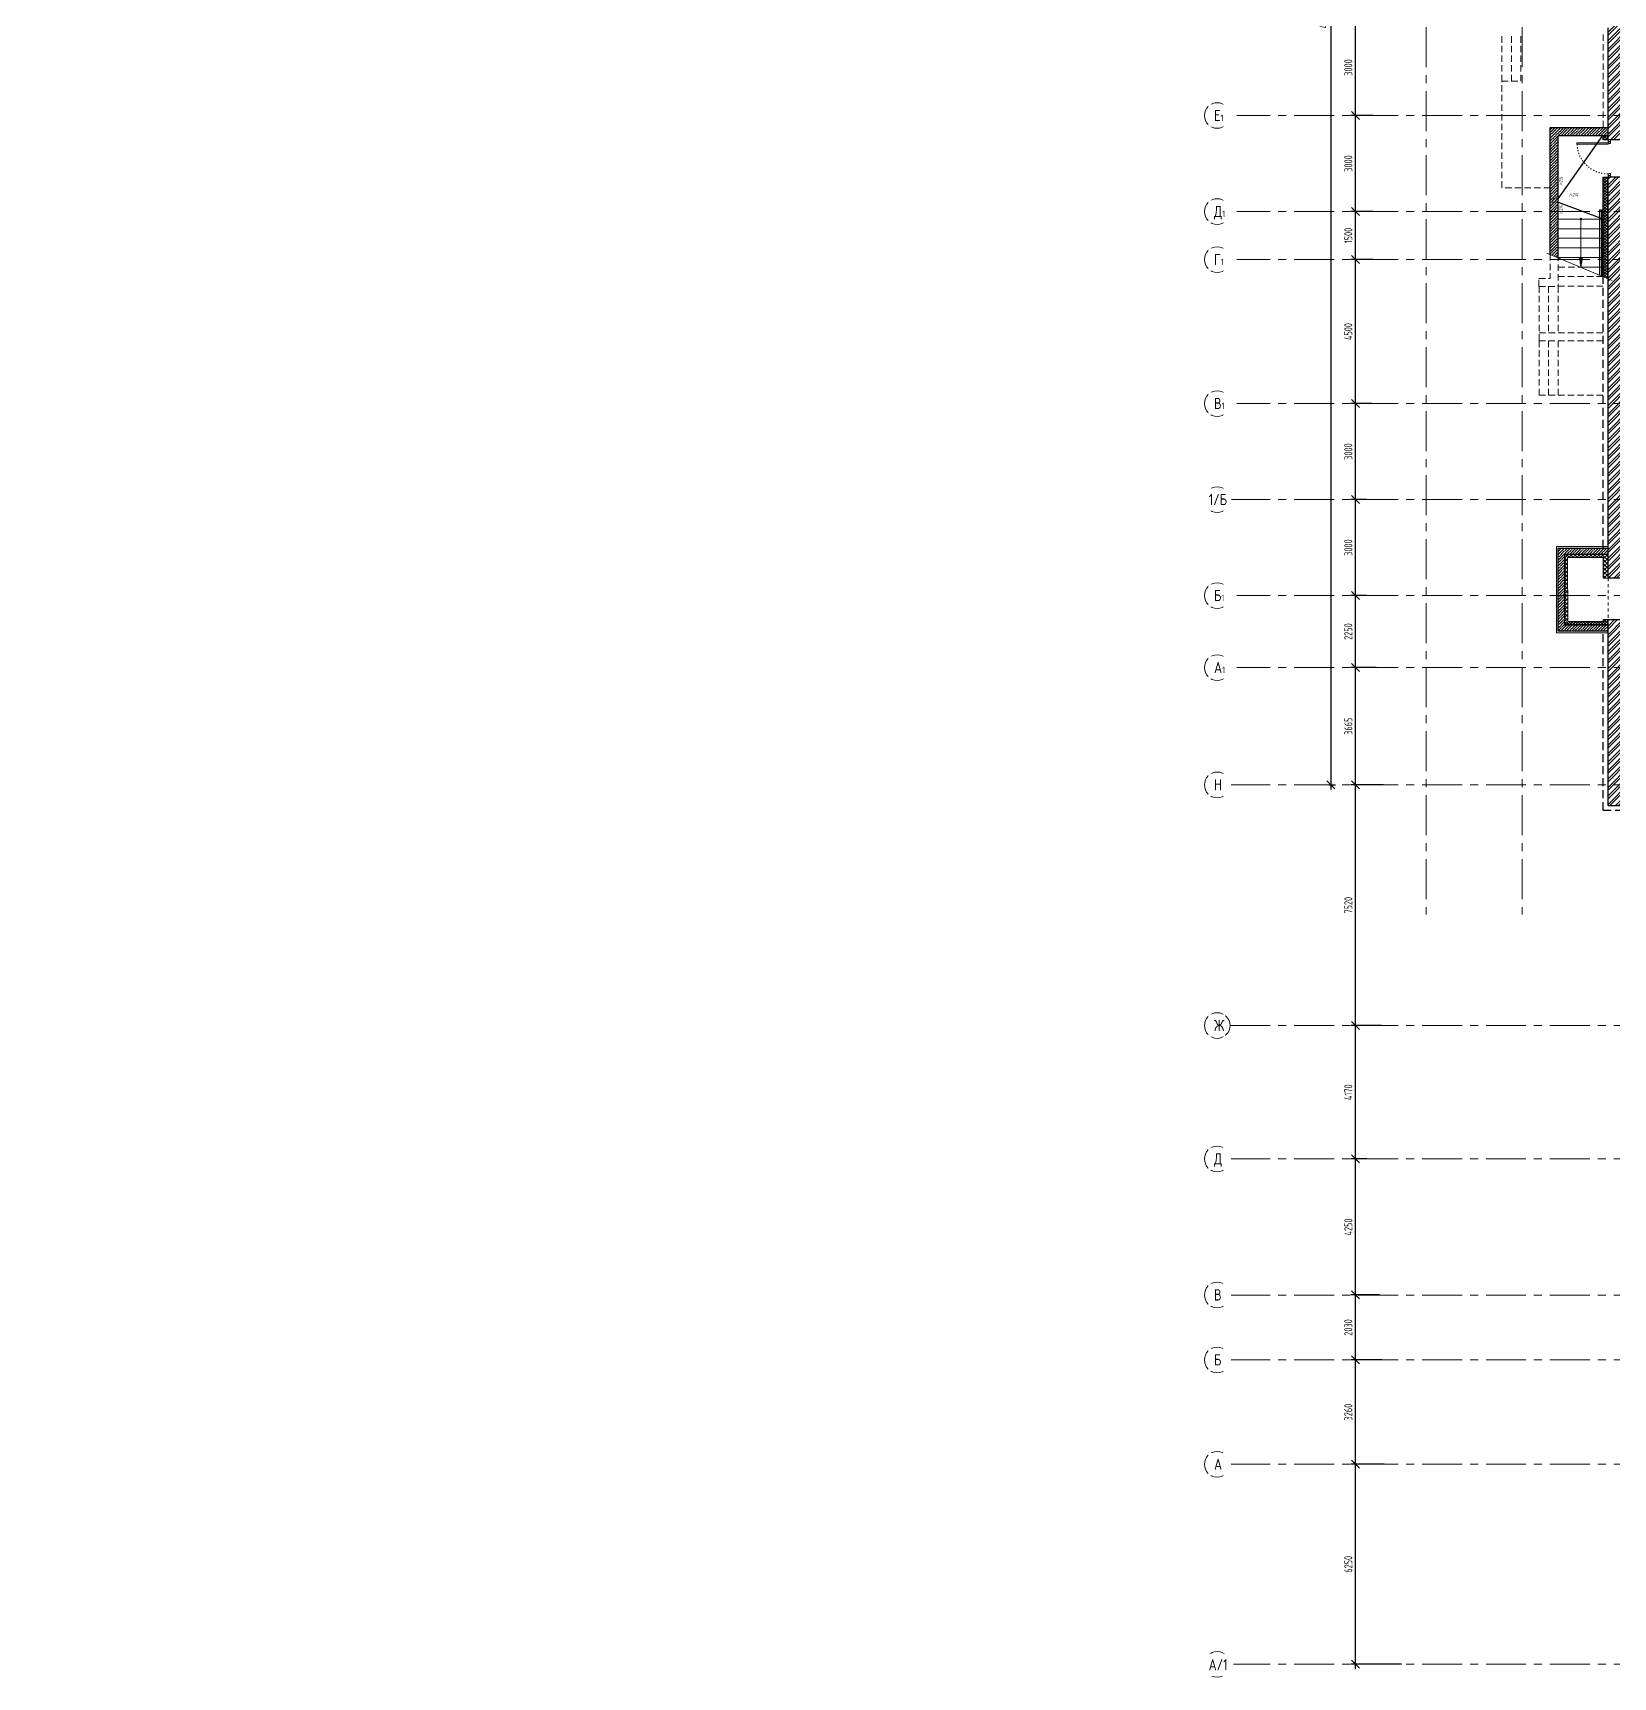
# Model space of a CAD drawing. Header units: millimetres. Extents: x -8689834 to 9420486, y -73560 to 166298.
# Drawn here: x -396721 to -347333, y 54806 to 106183 of the extents above; entities that cross this region are included whole.
import ezdxf

# ---------------------------------------------------------------- set-up
doc = ezdxf.new("R2010")
doc.units = ezdxf.units.MM
doc.header["$MEASUREMENT"] = 0
for name, pattern in [('ACAD_ISO03W100', [30, 12, -18]), ('ADSK_Штриховая_ш2 п1', [3, 2, -1]), ('CENTER', [2, 1.25, -0.25, 0.25, -0.25]), ('TRATTEGGIATA', [0.75, 0.5, -0.25]), ('Штрих', [6.35, 3.175, -3.175])]:
    doc.linetypes.add(name, pattern=pattern)
doc.layers.get('0').update_dxf_attribs({"color": 250, "lineweight": 9})
doc.layers.add('25. ЗАЛИВКА ЗОН', color=7, linetype='Continuous', lineweight=0, transparency=0.2)
for name, color, linetype, lineweight in [('АР_Двери', 175, 'Continuous', 18), ('АР_Лестницы', 250, 'Continuous', 15), ('АР_Лестницы ограждение', 94, 'Continuous', 25), ('АР_МосжилНии_Стены', 127, 'Continuous', 30), ('АР_Навесной фасад', 190, 'Continuous', 5), ('АР_Оси', 195, 'Continuous', 9), ('АР_Оси размеры', 164, 'Continuous', 9), ('АР_Сущ Несущая стена', 216, 'Continuous', 30), ('АР_тонкая линия', 250, 'Continuous', 0), ('АР_Утеплитель', 154, 'Continuous', 9), ('АР_Штриховка кирпич', 250, 'Continuous', 9), ('АР_Штриховка монолит', 250, 'Continuous', 9), ('Штриховка', 7, 'Continuous', 5)]:
    doc.layers.add(name, color=color, linetype=linetype, lineweight=lineweight)
doc.layers.add('АР_Кровля дорожки', color=245, linetype='Continuous')
doc.styles.add('Архитект', font='isocpeur.ttf', dxfattribs={"width": 0.8, "oblique": 8})
doc.styles.add('ГОСТ 2.304', font='isocpeur.ttf', dxfattribs={"width": 0.7})
doc.dimstyles.new('СПДС', dxfattribs={"dimscale": 100, "dimtxt": 2.5, "dimasz": 2.5, "dimexe": 1.5, "dimexo": 0, "dimgap": 1, "dimtad": 1, "dimdec": 0, "dimrnd": 1, "dimtxsty": 'ГОСТ 2.304', "dimblk": 'OBLIQUE', "dimcen": 2.5, "dimdle": 1.5, "dimadec": 0, "dimazin": 2, "dimtfac": 0.75, "dimtdec": 0, "dimtmove": 1, "dimatfit": 3, "dimfxl": 1, "dimtolj": 1, "dimarcsym": 1})
pattern_1 = [(225.037216, (0, 370), (61.912019, -61.831642), []), (315.037216, (0, 370), (61.831642, 61.912019), [])]

# ---------------------------------------------------------------- blocks, each defined once
blk = doc.blocks.new('_Oblique')
at = {"color": 0, "linetype": 'ByBlock', "lineweight": -2}
blk.add_line((-0.5, -0.5), (0.5, 0.5), dxfattribs=at)
blk = doc.blocks.new('*D4645')
at = {"layer": 'АР_Оси размеры', "color": 0, "lineweight": -2, "ltscale": 100, "transparency": 16777216}
for p, q in [((-354486, 61456), (-355535, 61456)), ((-355385, 55056), (-355385, 61606)), ((-353951, 55206), (-355535, 55206))]:
    blk.add_line(p, q, dxfattribs=at)
at = {"layer": 'АР_Оси размеры', "color": 0, "lineweight": -2, "ltscale": 100, "transparency": 16777216, "xscale": 250, "yscale": 250, "zscale": 250}
for p, rotation in [((-355385, 61456), 90), ((-355385, 55206), 270)]:
    blk.add_blockref('_Oblique', p, dxfattribs=dict(at, rotation=rotation))
at = {"layer": 'АР_Оси размеры', "color": 0, "ltscale": 100, "transparency": 16777216, "insert": (-355610, 58331), "char_height": 250, "attachment_point": 5, "rotation": 90, "style": 'ГОСТ 2.304'}
blk.add_mtext('\\A1;6250', dxfattribs=at)
blk = doc.blocks.new('*D4646')
at = {"layer": 'АР_Оси размеры', "color": 0, "lineweight": -2, "ltscale": 100, "transparency": 16777216}
for p, q in [((-355385, 61306), (-355385, 64866)), ((-354563, 64716), (-355535, 64716)), ((-354486, 61456), (-355535, 61456))]:
    blk.add_line(p, q, dxfattribs=at)
at = {"layer": 'АР_Оси размеры', "color": 0, "lineweight": -2, "ltscale": 100, "transparency": 16777216, "xscale": 250, "yscale": 250, "zscale": 250}
for p, rotation in [((-355385, 64716), 90), ((-355385, 61456), 270)]:
    blk.add_blockref('_Oblique', p, dxfattribs=dict(at, rotation=rotation))
at = {"layer": 'АР_Оси размеры', "color": 0, "ltscale": 100, "transparency": 16777216, "insert": (-355610, 63086), "char_height": 250, "attachment_point": 5, "rotation": 90, "style": 'ГОСТ 2.304'}
blk.add_mtext('\\A1;3260', dxfattribs=at)
blk = doc.blocks.new('*D4647')
at = {"layer": 'АР_Оси размеры', "color": 0, "lineweight": -2, "ltscale": 100, "transparency": 16777216}
for p, q in [((-355385, 64566), (-355385, 66896)), ((-354637, 66746), (-355535, 66746)), ((-354563, 64716), (-355535, 64716))]:
    blk.add_line(p, q, dxfattribs=at)
at = {"layer": 'АР_Оси размеры', "color": 0, "lineweight": -2, "ltscale": 100, "transparency": 16777216, "xscale": 250, "yscale": 250, "zscale": 250}
for p, rotation in [((-355385, 66746), 90), ((-355385, 64716), 270)]:
    blk.add_blockref('_Oblique', p, dxfattribs=dict(at, rotation=rotation))
at = {"layer": 'АР_Оси размеры', "color": 0, "ltscale": 100, "transparency": 16777216, "insert": (-355610, 65731), "char_height": 250, "attachment_point": 5, "rotation": 90, "style": 'ГОСТ 2.304'}
blk.add_mtext('\\A1;2030', dxfattribs=at)
blk = doc.blocks.new('*D4648')
at = {"layer": 'АР_Оси размеры', "color": 0, "lineweight": -2, "ltscale": 100, "transparency": 16777216}
for p, q in [((-355035, 70996), (-355535, 70996)), ((-355385, 66596), (-355385, 71146)), ((-354637, 66746), (-355535, 66746))]:
    blk.add_line(p, q, dxfattribs=at)
at = {"layer": 'АР_Оси размеры', "color": 0, "lineweight": -2, "ltscale": 100, "transparency": 16777216, "xscale": 250, "yscale": 250, "zscale": 250}
for p, rotation in [((-355385, 70996), 90), ((-355385, 66746), 270)]:
    blk.add_blockref('_Oblique', p, dxfattribs=dict(at, rotation=rotation))
at = {"layer": 'АР_Оси размеры', "color": 0, "ltscale": 100, "transparency": 16777216, "insert": (-355610, 68871), "char_height": 250, "attachment_point": 5, "rotation": 90, "style": 'ГОСТ 2.304'}
blk.add_mtext('\\A1;4250', dxfattribs=at)
blk = doc.blocks.new('*D4649')
at = {"layer": 'АР_Оси размеры', "color": 0, "lineweight": -2, "ltscale": 100, "transparency": 16777216}
for p, q in [((-354567, 75166), (-355535, 75166)), ((-355385, 70846), (-355385, 75316)), ((-355035, 70996), (-355535, 70996))]:
    blk.add_line(p, q, dxfattribs=at)
at = {"layer": 'АР_Оси размеры', "color": 0, "lineweight": -2, "ltscale": 100, "transparency": 16777216, "xscale": 250, "yscale": 250, "zscale": 250}
for p, rotation in [((-355385, 75166), 90), ((-355385, 70996), 270)]:
    blk.add_blockref('_Oblique', p, dxfattribs=dict(at, rotation=rotation))
at = {"layer": 'АР_Оси размеры', "color": 0, "ltscale": 100, "transparency": 16777216, "insert": (-355610, 73081), "char_height": 250, "attachment_point": 5, "rotation": 90, "style": 'ГОСТ 2.304'}
blk.add_mtext('\\A1;4170', dxfattribs=at)
blk = doc.blocks.new('*D4650')
at = {"layer": 'АР_Оси размеры', "color": 0, "lineweight": -2, "ltscale": 100, "transparency": 16777216}
for p, q in [((-355385, 75016), (-355385, 82836)), ((-354506, 82686), (-355535, 82686)), ((-354567, 75166), (-355535, 75166))]:
    blk.add_line(p, q, dxfattribs=at)
at = {"layer": 'АР_Оси размеры', "color": 0, "lineweight": -2, "ltscale": 100, "transparency": 16777216, "xscale": 250, "yscale": 250, "zscale": 250}
for p, rotation in [((-355385, 82686), 90), ((-355385, 75166), 270)]:
    blk.add_blockref('_Oblique', p, dxfattribs=dict(at, rotation=rotation))
at = {"layer": 'АР_Оси размеры', "color": 0, "ltscale": 100, "transparency": 16777216, "insert": (-355610, 78926), "char_height": 250, "attachment_point": 5, "rotation": 90, "style": 'ГОСТ 2.304'}
blk.add_mtext('\\A1;7520', dxfattribs=at)
blk = doc.blocks.new('*D4651')
at = {"layer": 'АР_Оси размеры', "color": 0, "lineweight": -2, "ltscale": 100, "transparency": 16777216}
for p, q in [((-354736, 86351), (-355535, 86351)), ((-355385, 82536), (-355385, 86501)), ((-354506, 82686), (-355535, 82686))]:
    blk.add_line(p, q, dxfattribs=at)
at = {"layer": 'АР_Оси размеры', "color": 0, "lineweight": -2, "ltscale": 100, "transparency": 16777216, "xscale": 250, "yscale": 250, "zscale": 250}
for p, rotation in [((-355385, 86351), 90), ((-355385, 82686), 270)]:
    blk.add_blockref('_Oblique', p, dxfattribs=dict(at, rotation=rotation))
at = {"layer": 'АР_Оси размеры', "color": 0, "ltscale": 100, "transparency": 16777216, "insert": (-355610, 84518), "char_height": 250, "attachment_point": 5, "rotation": 90, "style": 'ГОСТ 2.304'}
blk.add_mtext('\\A1;3665', dxfattribs=at)
blk = doc.blocks.new('*D4652')
at = {"layer": 'АР_Оси размеры', "color": 0, "lineweight": -2, "ltscale": 100, "transparency": 16777216}
for p, q in [((-355043, 88601), (-355535, 88601)), ((-355385, 86201), (-355385, 88751)), ((-354736, 86351), (-355535, 86351))]:
    blk.add_line(p, q, dxfattribs=at)
at = {"layer": 'АР_Оси размеры', "color": 0, "lineweight": -2, "ltscale": 100, "transparency": 16777216, "xscale": 250, "yscale": 250, "zscale": 250}
for p, rotation in [((-355385, 88601), 90), ((-355385, 86351), 270)]:
    blk.add_blockref('_Oblique', p, dxfattribs=dict(at, rotation=rotation))
at = {"layer": 'АР_Оси размеры', "color": 0, "ltscale": 100, "transparency": 16777216, "insert": (-355610, 87476), "char_height": 250, "attachment_point": 5, "rotation": 90, "style": 'ГОСТ 2.304'}
blk.add_mtext('\\A1;2250', dxfattribs=at)
blk = doc.blocks.new('*D4653')
at = {"layer": 'АР_Оси размеры', "color": 0, "lineweight": -2, "ltscale": 100, "transparency": 16777216}
for p, q in [((-355043, 91601), (-355535, 91601)), ((-355385, 88451), (-355385, 91751)), ((-355043, 88601), (-355535, 88601))]:
    blk.add_line(p, q, dxfattribs=at)
at = {"layer": 'АР_Оси размеры', "color": 0, "lineweight": -2, "ltscale": 100, "transparency": 16777216, "xscale": 250, "yscale": 250, "zscale": 250}
for p, rotation in [((-355385, 91601), 90), ((-355385, 88601), 270)]:
    blk.add_blockref('_Oblique', p, dxfattribs=dict(at, rotation=rotation))
at = {"layer": 'АР_Оси размеры', "color": 0, "ltscale": 100, "transparency": 16777216, "insert": (-355610, 90101), "char_height": 250, "attachment_point": 5, "rotation": 90, "style": 'ГОСТ 2.304'}
blk.add_mtext('\\A1;3000', dxfattribs=at)
blk = doc.blocks.new('*D4654')
at = {"layer": 'АР_Оси размеры', "color": 0, "lineweight": -2, "ltscale": 100, "transparency": 16777216}
for p, q in [((-354876, 94601), (-355535, 94601)), ((-355385, 91451), (-355385, 94751)), ((-355043, 91601), (-355535, 91601))]:
    blk.add_line(p, q, dxfattribs=at)
at = {"layer": 'АР_Оси размеры', "color": 0, "lineweight": -2, "ltscale": 100, "transparency": 16777216, "xscale": 250, "yscale": 250, "zscale": 250}
for p, rotation in [((-355385, 94601), 90), ((-355385, 91601), 270)]:
    blk.add_blockref('_Oblique', p, dxfattribs=dict(at, rotation=rotation))
at = {"layer": 'АР_Оси размеры', "color": 0, "ltscale": 100, "transparency": 16777216, "insert": (-355610, 93101), "char_height": 250, "attachment_point": 5, "rotation": 90, "style": 'ГОСТ 2.304'}
blk.add_mtext('\\A1;3000', dxfattribs=at)
blk = doc.blocks.new('*D4655')
at = {"layer": 'АР_Оси размеры', "color": 0, "lineweight": -2, "ltscale": 100, "transparency": 16777216}
for p, q in [((-355385, 94451), (-355385, 99251)), ((-354822, 99101), (-355535, 99101)), ((-354876, 94601), (-355535, 94601))]:
    blk.add_line(p, q, dxfattribs=at)
at = {"layer": 'АР_Оси размеры', "color": 0, "lineweight": -2, "ltscale": 100, "transparency": 16777216, "xscale": 250, "yscale": 250, "zscale": 250}
for p, rotation in [((-355385, 99101), 90), ((-355385, 94601), 270)]:
    blk.add_blockref('_Oblique', p, dxfattribs=dict(at, rotation=rotation))
at = {"layer": 'АР_Оси размеры', "color": 0, "ltscale": 100, "transparency": 16777216, "insert": (-355610, 96851), "char_height": 250, "attachment_point": 5, "rotation": 90, "style": 'ГОСТ 2.304'}
blk.add_mtext('\\A1;4500', dxfattribs=at)
blk = doc.blocks.new('*D4656')
at = {"layer": 'АР_Оси размеры', "color": 0, "lineweight": -2, "ltscale": 100, "transparency": 16777216}
for p, q in [((-355385, 98951), (-355385, 100751)), ((-354822, 100601), (-355535, 100601)), ((-354822, 99101), (-355535, 99101))]:
    blk.add_line(p, q, dxfattribs=at)
at = {"layer": 'АР_Оси размеры', "color": 0, "lineweight": -2, "ltscale": 100, "transparency": 16777216, "xscale": 250, "yscale": 250, "zscale": 250}
for p, rotation in [((-355385, 100601), 90), ((-355385, 99101), 270)]:
    blk.add_blockref('_Oblique', p, dxfattribs=dict(at, rotation=rotation))
at = {"layer": 'АР_Оси размеры', "color": 0, "ltscale": 100, "transparency": 16777216, "insert": (-355610, 99851), "char_height": 250, "attachment_point": 5, "rotation": 90, "style": 'ГОСТ 2.304'}
blk.add_mtext('\\A1;1500', dxfattribs=at)
blk = doc.blocks.new('*D4657')
at = {"layer": 'АР_Оси размеры', "color": 0, "lineweight": -2, "ltscale": 100, "transparency": 16777216}
for p, q in [((-354961, 103601), (-355535, 103601)), ((-355385, 100451), (-355385, 103751)), ((-354822, 100601), (-355535, 100601))]:
    blk.add_line(p, q, dxfattribs=at)
at = {"layer": 'АР_Оси размеры', "color": 0, "lineweight": -2, "ltscale": 100, "transparency": 16777216, "xscale": 250, "yscale": 250, "zscale": 250}
for p, rotation in [((-355385, 103601), 90), ((-355385, 100601), 270)]:
    blk.add_blockref('_Oblique', p, dxfattribs=dict(at, rotation=rotation))
at = {"layer": 'АР_Оси размеры', "color": 0, "ltscale": 100, "transparency": 16777216, "insert": (-355610, 102101), "char_height": 250, "attachment_point": 5, "rotation": 90, "style": 'ГОСТ 2.304'}
blk.add_mtext('\\A1;3000', dxfattribs=at)
blk = doc.blocks.new('*D4658')
at = {"layer": 'АР_Оси размеры', "color": 0, "lineweight": -2, "ltscale": 100, "transparency": 16777216}
for p, q in [((-354961, 106601), (-355535, 106601)), ((-355385, 103451), (-355385, 106751)), ((-354822, 103601), (-355535, 103601))]:
    blk.add_line(p, q, dxfattribs=at)
at = {"layer": 'АР_Оси размеры', "color": 0, "lineweight": -2, "ltscale": 100, "transparency": 16777216, "xscale": 250, "yscale": 250, "zscale": 250}
for p, rotation in [((-355385, 106601), 90), ((-355385, 103601), 270)]:
    blk.add_blockref('_Oblique', p, dxfattribs=dict(at, rotation=rotation))
at = {"layer": 'АР_Оси размеры', "color": 0, "ltscale": 100, "transparency": 16777216, "insert": (-355610, 105101), "char_height": 250, "attachment_point": 5, "rotation": 90, "style": 'ГОСТ 2.304'}
blk.add_mtext('\\A1;3000', dxfattribs=at)
blk = doc.blocks.new('*D4685')
at = {"layer": 'АР_Оси размеры', "color": 0, "lineweight": -2, "ltscale": 100, "transparency": 16777216}
for p, q in [((-356211, 130601), (-356005, 130601)), ((-356155, 130751), (-356155, 82536)), ((-356211, 82686), (-356005, 82686))]:
    blk.add_line(p, q, dxfattribs=at)
at = {"layer": 'АР_Оси размеры', "color": 0, "lineweight": -2, "ltscale": 100, "transparency": 16777216, "xscale": 250, "yscale": 250, "zscale": 250}
for p, rotation in [((-356155, 130601), 90), ((-356155, 82686), 270)]:
    blk.add_blockref('_Oblique', p, dxfattribs=dict(at, rotation=rotation))
at = {"layer": 'АР_Оси размеры', "color": 0, "ltscale": 100, "transparency": 16777216, "insert": (-356380, 106643), "char_height": 250, "attachment_point": 5, "rotation": 90, "style": 'ГОСТ 2.304'}
blk.add_mtext('\\A1;47915', dxfattribs=at)
blk = doc.blocks.new('*U235')
for points in [[(-55, -80), (-55, 0), (-115, 0), (-115, -40), (-100, -40), (-100, -80), (-55, -80)], [(0, 0), (0, -80), (-55, -80), (-55, 0), (0, 0)], [(-1170, 0), (-1170, -80), (-1115, -80), (-1115, 0), (-1170, 0)], [(-1115, -80), (-1115, 0), (-1055, 0), (-1055, -40), (-1070, -40), (-1070, -80), (-1115, -80)]]:
    blk.add_lwpolyline(points)
blk.add_lwpolyline([(-100, -80), (-100, -1050), (-140, -1050), (-140, -80)], close=True)
at = {"linetype": 'ACAD_ISO03W100', "ltscale": 3}
blk.add_arc((-100, -80), 970, 180, 270, dxfattribs=at)
blk = doc.blocks.new('*U240')
h = blk.add_hatch(color=256)
h.dxf.hatch_style = 1
edge = h.paths.add_edge_path()
edge.add_arc((0, 0), 27.6, 359.64, 719.64)
h = blk.add_hatch(color=256)
h.dxf.hatch_style = 1
h.paths.add_polyline_path([(1199, -44), (1199, 44), (1499, 0)])
blk.add_line((1499, 0), (0, 0))
blk.add_lwpolyline([(1199, 44), (1199, -44), (1499, 0), (1199, 44)])
blk.add_circle((0, 0), 27.6)
blk = doc.blocks.new('Подложка')
at = {"layer": 'АР_Утеплитель', "ltscale": 100}
h = blk.add_hatch(dxfattribs=at)
h.set_pattern_fill('ANSI37', scale=700, angle=180.037216)
h.set_pattern_definition(pattern_1)
h.paths.add_polyline_path([(-348754.12, 89785.38), (-347642.76, 89785.71), (-347642.71, 89886.02), (-348854.51, 89885.6)])
h = blk.add_hatch(dxfattribs=at)
h.set_pattern_fill('ANSI37', scale=700, angle=180.037216)
h.set_pattern_definition([(225.037216, (-262306.35, 402283.35), (61.91202, -61.831642), []), (315.037216, (-262306.35, 402283.35), (61.831642, 61.91202), [])])
h.paths.add_polyline_path([(-348852.27, 87785.41), (-348752.77, 87785.46), (-348754.34, 89785.64), (-348852.18, 89885.8)])
h = blk.add_hatch(dxfattribs=at)
h.set_pattern_fill('ANSI37', scale=700, angle=180.037216)
h.set_pattern_definition(pattern_1)
h.paths.add_polyline_path([(-347492.19, 89148.64), (-347642.74, 89148.64), (-347642.74, 89885.92), (-347492.19, 89885.92)])
at = {"layer": 'АР_Штриховка кирпич', "ltscale": 100}
h = blk.add_hatch(dxfattribs=at)
h.set_pattern_fill('ANSI32', scale=500)
h.paths.add_polyline_path([(-347492.24, 102840.39), (-346852.14, 102840.39), (-346852.07, 106850.68), (-347492.19, 106340.68)])
h.paths.add_polyline_path([(-347492.1, 89148.64), (-346852.07, 89148.64), (-346852.14, 101675.39), (-347492.24, 101675.39)])
h.paths.add_polyline_path([(-346852.06, 87848.64), (-347492.08, 87848.64), (-347492.07, 83698.48), (-346852.07, 83698.48)])
h = blk.add_hatch(dxfattribs=at)
h.set_pattern_fill('ANSI32', scale=500)
h.paths.add_polyline_path([(-346852.07, 83700.69), (-347492.01, 83700.68), (-347492.01, 82045.67), (-340491.83, 82045.7), (-340491.83, 82685.68), (-329971.82, 82685.68), (-329971.82, 83192.41), (-341131.83, 83192.4), (-341131.83, 82685.69), (-346851.95, 82685.68)])
at = {"layer": 'АР_Штриховка монолит', "ltscale": 100}
h = blk.add_hatch(dxfattribs=at)
h.set_pattern_fill('ANSI35', scale=500)
h.paths.add_polyline_path([(-349302.18, 99263.7), (-349052.18, 99158.69), (-349052.18, 102980.26), (-347492.19, 102980.26), (-347492.19, 103230.27), (-349302.18, 103230.27)])
h = blk.add_hatch(dxfattribs=at)
h.set_pattern_fill('ANSI35', scale=500)
h.paths.add_polyline_path([(-347492.14, 90085.71), (-349052.14, 90085.77), (-349052.36, 87485.82), (-347492.19, 87485.74), (-347492.18, 87685.73), (-348852.35, 87685.83), (-348852.18, 89885.8), (-347492.2, 89885.82)])
at = {"layer": 'Штриховка', "transparency": 33554636}
h = blk.add_hatch(dxfattribs=at)
h.set_pattern_fill('ANSI37', scale=500)
h.paths.add_polyline_path([(-347642.2, 102840.39), (-347492.2, 102840.39), (-347492.2, 102980.26), (-347642.2, 102980.26)])
h.paths.add_polyline_path([(-347642.19, 98566.45), (-347492.19, 98503.45), (-347492.2, 101675.39), (-347642.2, 101675.39)])
h = blk.add_hatch(dxfattribs=at)
h.set_pattern_fill('ANSI37', scale=500)
h.paths.add_polyline_path([(-348852.16, 87685.42), (-347642.7, 87685.8), (-347642.76, 87785.72), (-348852.99, 87785.33)])
h = blk.add_hatch(dxfattribs=at)
h.set_pattern_fill('ANSI37', scale=500)
h.paths.add_polyline_path([(-347492.19, 87685.7), (-347642.74, 87685.7), (-347642.74, 87848.64), (-347492.19, 87848.64)])
at = {"color": 7, "linetype": 'TRATTEGGIATA', "ltscale": 500}
for p, q in [((-347641.7, 90096.61), (-347641.7, 98565.68)), ((-347641.7, 81895.68), (-347642.19, 87489.17)), ((-347642.19, 81895.68), (-340642.01, 81894.9))]:
    blk.add_line(p, q, dxfattribs=at)
at = {"layer": '25. ЗАЛИВКА ЗОН', "color": 7, "lineweight": 13, "ltscale": 500}
for p, q in [((-347492.19, 89885.92), (-347642.74, 89885.92)), ((-347642.74, 89885.92), (-347642.74, 89885.81)), ((-347642.74, 89786.01), (-347642.74, 89148.64)), ((-347492.19, 89148.64), (-347492.19, 89885.92)), ((-347642.74, 89148.64), (-347492.19, 89148.64)), ((-347656.11, 87685.71), (-347656.11, 87685.7)), ((-347656.11, 87685.7), (-347492.19, 87685.7)), ((-347492.19, 87848.64), (-347642.74, 87848.64)), ((-347492.19, 87685.7), (-347492.19, 87848.64))]:
    blk.add_line(p, q, dxfattribs=at)
for points in [[(-347642.74, 89786), (-347642.74, 89148.64), (-347492.19, 89148.64), (-347492.19, 89885.92), (-347656.11, 89885.92), (-347656.11, 89885.81)], [(-347642.74, 89786), (-347642.74, 89148.64), (-347492.19, 89148.64), (-347492.19, 89885.92), (-347656.11, 89885.92), (-347656.11, 89885.81)], [(-347642.74, 89786.01), (-347642.74, 89148.64), (-347492.19, 89148.64), (-347492.19, 89885.92), (-347642.74, 89885.92), (-347642.74, 89885.81)], [(-347642.73, 87685.71), (-347642.73, 87685.7), (-347492.18, 87685.7), (-347492.19, 87848.64), (-347642.74, 87848.64), (-347642.73, 87785.99)]]:
    blk.add_lwpolyline(points, dxfattribs=at)
at = {"layer": 'АР_Лестницы', "color": 7, "ltscale": 100}
for p, q in [((-349051.06, 100364.55), (-347651.07, 100364.55)), ((-347651.07, 100064.55), (-349051.06, 100064.55)), ((-349051.06, 99765.68), (-347651.07, 99765.68)), ((-349400.36, 99304.94), (-347363.39, 98449.34)), ((-347651.07, 99465.68), (-349051.06, 99465.68)), ((-349051.06, 99165.68), (-347651.07, 99165.68)), ((-347651.07, 98865.68), (-348336.83, 98865.68))]:
    blk.add_line(p, q, dxfattribs=at)
at = {"layer": 'АР_Лестницы ограждение', "color": 7, "lineweight": 25}
blk.add_lwpolyline([(-347750, 98611.73), (-347750, 100652.52), (-347701.13, 100652.52), (-347701.13, 98591.2)], dxfattribs=at)
at = {"layer": 'АР_МосжилНии_Стены', "color": 7, "ltscale": 100}
for p, q in [((-347492.19, 102840.39), (-347492.19, 106340.68)), ((-349302.18, 99263.7), (-349302.18, 103230.27, 0.38)), ((-349302.18, 103230.27, 0.38), (-347492.19, 103230.27, 0.38)), ((-349052.18, 99158.69), (-349052.18, 102980.26, 0)), ((-349052.18, 102980.26, 0), (-347492.19, 102980.26, -0.27)), ((-346852.19, 102840.39), (-347492.19, 102840.39)), ((-347492.19, 89276.67), (-347492.19, 101675.39)), ((-346852.19, 101675.39), (-347492.19, 101675.39)), ((-347492.19, 89148.64), (-347492.19, 90135.68)), ((-347492.19, 83584.1), (-347492.19, 87848.64)), ((-347492.19, 82045.68), (-347492.19, 83765.68)), ((-347492.19, 82045.68), (-340492.01, 82045.68))]:
    blk.add_line(p, q, dxfattribs=at)
for points in [[(-346852.19, 89148.64), (-347492.19, 89148.64)], [(-347492.19, 87848.64), (-346852.19, 87848.64)]]:
    blk.add_lwpolyline(points, dxfattribs=at)
at = {"layer": 'АР_Навесной фасад', "color": 7, "ltscale": 100}
for p, q in [((-347652.19, 102840.39), (-347652.19, 102980.26)), ((-347652.19, 102840.39), (-347492.19, 102840.39)), ((-347642.19, 102840.39), (-347642.19, 102980.26, 0)), ((-347652.19, 98570.65), (-347652.19, 101675.39)), ((-347652.19, 101675.39), (-347492.19, 101675.39)), ((-347642.19, 98566.45, -0.33), (-347642.19, 101675.39))]:
    blk.add_line(p, q, dxfattribs=at)
blk.add_lwpolyline([(-347642.73, 87785.99), (-348752.61, 87785.47), (-348754.12, 89785.64), (-347642.74, 89786.01)], dxfattribs=at)
at = {"layer": 'АР_Оси', "color": 7, "linetype": 'CENTER', "ltscale": 1000}
for p, q in [((-353172.07, 134363.15), (-353172.07, 78630.8)), ((-350172.07, 134363.15), (-350172.07, 78630.8)), ((-359305.77, 103600.68), (-276127.36, 103600.68)), ((-359305.77, 100600.68), (-276127.36, 100600.68)), ((-359305.77, 99100.68), (-276127.36, 99100.68)), ((-359305.77, 94600.68), (-276127.36, 94600.68)), ((-359305.77, 91600.68), (-276127.36, 91600.68)), ((-359305.77, 88600.68), (-276127.36, 88600.68)), ((-359305.77, 86350.68), (-276127.36, 86350.68)), ((-359305.77, 82685.68), (-275708.6, 82685.68)), ((-359305.77, 75165.68), (-275708.6, 75165.68)), ((-359305.77, 70995.68), (-275708.6, 70995.68)), ((-359305.77, 66745.68), (-275708.6, 66745.68)), ((-359305.77, 64715.68), (-275708.6, 64715.68)), ((-359305.77, 61455.68), (-289924.57, 61455.68)), ((-359305.77, 55205.68), (-275708.6, 55205.68))]:
    blk.add_line(p, q, dxfattribs=at)
at = {"layer": 'АР_Оси', "color": 7, "ltscale": 0.5}
for centre in [(-359705.77, 103600.68), (-359705.77, 100600.68), (-359705.77, 99100.68), (-359705.77, 94600.68), (-359705.77, 91600.68), (-359705.77, 88600.68), (-359705.77, 86350.68), (-359705.77, 82685.68), (-359705.77, 75165.68), (-359705.77, 70995.68), (-359705.77, 66745.68), (-359705.77, 64715.68), (-359705.77, 61455.68), (-359705.77, 55205.68)]:
    blk.add_circle(centre, 400, dxfattribs=at)
at = {"layer": 'АР_Сущ Несущая стена', "color": 7, "linetype": 'Штрих', "lineweight": 9, "ltscale": 30}
blk.add_line((-347492.19, 89148.64), (-347492.19, 87848.64), dxfattribs=at)
at = {"layer": 'АР_Сущ Несущая стена', "color": 7, "ltscale": 100}
for points in [[(-347492.19, 87485.67), (-349052.36, 87485.82), (-349052.16, 90085.82), (-347492.19, 90085.67)], [(-348852.18, 89885.81), (-348852.34, 87685.8), (-347492.19, 87685.69)], [(-347492.19, 89885.82), (-348852.18, 89885.8)]]:
    blk.add_lwpolyline(points, dxfattribs=at)
at = {"layer": 'АР_тонкая линия', "color": 7, "linetype": 'ADSK_Штриховая_ш2 п1', "ltscale": 100}
for p, q in [((-347642.19, 103230.27, 0.38), (-347642.19, 106190.68, 0)), ((-349299.94, 99270.21), (-349299.94, 98520.4)), ((-349036.82, 98865.68), (-348336.83, 98865.68)), ((-349651.06, 98513.42), (-349301.06, 98513.42)), ((-349651.06, 98263.57), (-349651.06, 98513.42)), ((-349651.06, 98263.57), (-349051.06, 98263.57)), ((-349649.22, 98265.68), (-349649.22, 96815.62)), ((-349349.22, 98265.68), (-349349.22, 96815.62)), ((-349051.06, 98263.57), (-349051.06, 96813.52)), ((-349049.94, 98572.66), (-347649.95, 98572.66)), ((-349049.22, 98265.68), (-347651.07, 98265.68)), ((-349649.22, 96565.68), (-349649.22, 96815.62)), ((-349649.22, 96815.62), (-347641.7, 96815.62))]:
    blk.add_line(p, q, dxfattribs=at)
for points in [[(-350814.02, 104676.25), (-350814.02, 106175.62)], [(-350814.02, 101345.36), (-350814.02, 104676.25), (-350212.88, 104676.25), (-350212.88, 106175.62)], [(-350513.45, 104676.25), (-350513.45, 106175.62)], [(-349302.18, 101345.36), (-350814.02, 101345.36), (-350814.02, 101345.36)], [(-347651.07, 96565.68), (-349649.22, 96565.68), (-349649.22, 94863.86), (-347651.07, 94863.86)], [(-349348.65, 96565.68), (-349348.65, 94863.86)], [(-349052.31, 96565.68), (-349052.31, 94863.86)]]:
    blk.add_lwpolyline(points, dxfattribs=at)
at = {"layer": 'АР_Утеплитель', "color": 7, "ltscale": 0.25}
blk.add_lwpolyline([(-347492.19, 87435.67), (-349102.36, 87435.82), (-349102.16, 90135.82), (-347492.19, 90135.67)], dxfattribs=at)
at = {"layer": 'АР_Двери', "color": 7, "xscale": -1, "rotation": 270}
blk.add_blockref('*U235', (-347412.19, 102845.39), dxfattribs=at)
at = {"layer": 'АР_Лестницы', "color": 7, "ltscale": 100, "rotation": 270}
blk.add_blockref('*U240', (-348336.83, 100364.55), dxfattribs=at)
at = {"layer": 'АР_Оси размеры', "color": 7, "ltscale": 100}
for base, p1, p2, picture, middle in [((-356155.32, 82685.68), (-356211.13, 130600.68), (-356211.13, 82685.68), '*D4685', (-356380.32, 106643.18)), ((-355384.75, 106600.68), (-354821.78, 103600.68), (-354961.27, 106600.68), '*D4658', (-355609.75, 105100.68)), ((-355384.75, 103600.68), (-354821.78, 100600.68), (-354961.27, 103600.68), '*D4657', (-355609.75, 102100.68)), ((-355384.75, 100600.68), (-354821.78, 99100.68), (-354821.78, 100600.68), '*D4656', (-355609.75, 99850.68)), ((-355384.75, 99100.68), (-354875.85, 94600.68), (-354821.78, 99100.68), '*D4655', (-355609.75, 96850.68)), ((-355384.75, 94600.68), (-355042.82, 91600.68), (-354875.85, 94600.68), '*D4654', (-355609.75, 93100.68)), ((-355384.75, 91600.68), (-355042.82, 88600.68), (-355042.82, 91600.68), '*D4653', (-355609.75, 90100.68)), ((-355384.75, 88600.68), (-354735.89, 86350.68), (-355042.82, 88600.68), '*D4652', (-355609.75, 87475.68)), ((-355384.75, 86350.68), (-354506.03, 82685.68), (-354735.89, 86350.68), '*D4651', (-355609.75, 84518.18)), ((-355384.75, 82685.68), (-354566.93, 75165.68), (-354506.03, 82685.68), '*D4650', (-355609.75, 78925.68)), ((-355384.75, 75165.68), (-355034.92, 70995.68), (-354566.93, 75165.68), '*D4649', (-355609.75, 73080.68)), ((-355384.75, 70995.68), (-354636.89, 66745.68), (-355034.92, 70995.68), '*D4648', (-355609.75, 68870.68)), ((-355384.75, 66745.68), (-354563.34, 64715.68), (-354636.89, 66745.68), '*D4647', (-355609.75, 65730.68)), ((-355384.75, 64715.68), (-354486.09, 61455.68), (-354563.34, 64715.68), '*D4646', (-355609.75, 63085.68)), ((-355384.75, 61455.68), (-353951.04, 55205.68), (-354486.09, 61455.68), '*D4645', (-355609.75, 58330.68))]:
    dim = blk.add_linear_dim(base=base, p1=p1, p2=p2, angle=90, dimstyle='СПДС', dxfattribs=at)
    dim.commit()
    dim.dimension.update_dxf_attribs({"geometry": picture, "text_midpoint": middle})
at = {"color": 7, "ltscale": 150, "char_height": 103.56, "width": 0.6904, "attachment_point": 8, "style": 'Архитект', "bg_fill": 3, "box_fill_scale": 1, "bg_fill_color": 1, "bg_fill_transparency": 0}
for insert, rotation in [((-348912, 100663, -0.38), 89.983941), ((-348563.5, 101074.68, -0.26), 359.983941)]:
    blk.add_mtext('i=2%', dxfattribs=dict(at, insert=insert, rotation=rotation))
at = {"layer": 'АР_Оси', "color": 7, "char_height": 350, "attachment_point": 1, "line_spacing_factor": 1.149209, "style": 'ГОСТ 2.304', "bg_fill": 2}
for s, insert, width in [('{\\W0.8;Е\\H0.57143x;1}', (-359805.59, 103778.46), 528.8202), ('{\\W0.8;Д\\H0.57143x;1}', (-359805.59, 100778.46), 528.8202), ('{\\W0.8;Г\\H0.57143x;1}', (-359805.59, 99278.46), 528.8202), ('{\\W0.8;В\\H0.57143x;1}', (-359805.59, 94778.46), 528.8202), ('{\\W0.8;1/Б}', (-359970.54, 91778.46), 528.8202), ('{\\W0.8;Б\\H0.57143x;1}', (-359805.59, 88778.46), 528.8202), ('{\\W0.8;А\\H0.57143x;1}', (-359805.59, 86528.46), 528.8202), ('{\\W0.8;Ж}', (-359805.59, 75343.46), 178.2056), ('{\\W0.8;А/1}', (-359974.47, 55368.47), 1.455191522836685e-11)]:
    blk.add_mtext(s, dxfattribs=dict(at, insert=insert, width=width))
for s, insert in [('{\\W0.8;Н}', (-359805.59, 82863.46)), ('{\\W0.8;Д}', (-359805.59, 71173.46)), ('{\\W0.8;В}', (-359805.59, 66923.46)), ('{\\W0.8;Б}', (-359805.59, 64893.46)), ('{\\W0.8;А}', (-359805.59, 61633.46))]:
    blk.add_mtext(s, dxfattribs=dict(at, insert=insert))
at = {"color": 7, "ltscale": 150, "elevation": 0}
for points in [[(-349052.59, 100997), (-347652.19, 102980.26)], [(-349052.59, 100896.99), (-347652.61, 100370.74)]]:
    blk.add_lwpolyline(points, dxfattribs=at)
at = {"layer": 'АР_тонкая линия', "color": 7, "linetype": 'ADSK_Штриховая_ш2 п1', "ltscale": 100}
blk.add_line((-349052.18, 101344.98, 0), (-349052.18, 98263.57, 0), dxfattribs=at)
at = {"layer": 'АР_тонкая линия', "color": 7, "linetype": 'ADSK_Штриховая_ш2 п1', "ltscale": 30, "elevation": 0}
blk.add_lwpolyline([(-349052.59, 100896.99), (-349052.59, 100997), (-349302.59, 100997), (-349302.59, 100897)], close=True, dxfattribs=at)
at = {"color": 7, "ltscale": 150, "insert": (-348912, 101549.5, -0.38), "char_height": 103.56, "width": 0.6904, "attachment_point": 8, "rotation": 89.983941, "style": 'Архитект', "bg_fill": 3, "box_fill_scale": 1, "bg_fill_color": 1, "bg_fill_transparency": 0}
blk.add_mtext('i=2%', dxfattribs=at)

msp = doc.modelspace()

# ---------------------------------------------------------------- block references
at = {"layer": 'АР_Кровля дорожки', "color": 7}
msp.add_blockref('Подложка', (0, 0), dxfattribs=at)

doc.saveas('drawing.dxf')
